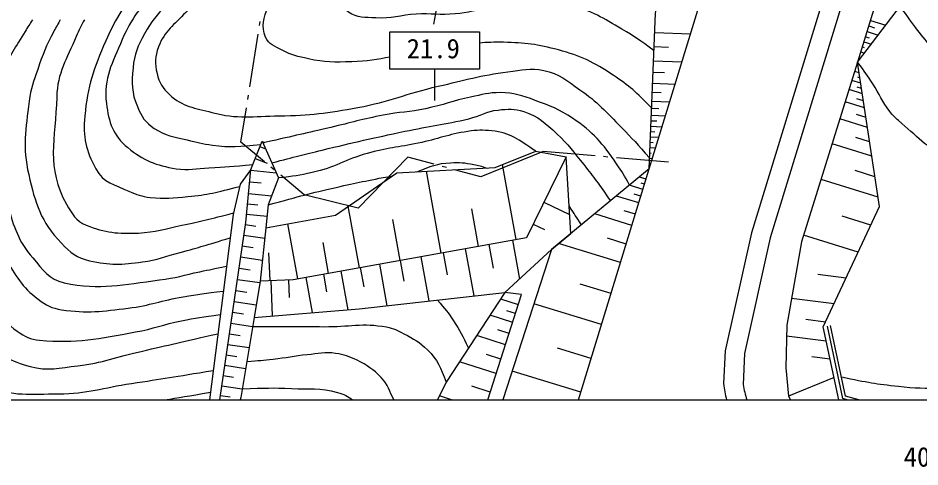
# Model space of a CAD drawing. Units: millimetres, scale not verified. Extents: x 40000 to 680000, y 20000 to 380760.
# Drawn here: x 381698 to 466256, y 198715 to 240773 of the extents above; entities that cross this region are included whole.
import ezdxf
from ezdxf.enums import TextEntityAlignment as Align

# ---------------------------------------------------------------- set-up
doc = ezdxf.new("R2010")
doc.units = ezdxf.units.MM
doc.header["$LTSCALE"] = 1000
for name, color, linetype, lineweight in [('M-BGD', 7, 'Continuous', 25), ('M-STR-STRC', 7, 'Continuous', 25), ('M-TTL-BAND', 7, 'Continuous', 25)]:
    doc.layers.add(name, color=color, linetype=linetype, lineweight=lineweight)
doc.styles.add('ＭＳ ゴシック', font='')
doc.styles.get('ＭＳ ゴシック').set_extended_font_data('MS Gothic')

msp = doc.modelspace()

# ---------------------------------------------------------------- linework, layer by layer
at = {"layer": 'M-BGD'}
for p, q in [((404325, 240064), (404388, 240459)), ((461619, 240555), (463053, 240115)), ((441392, 239420), (444742, 239285)), ((461297, 239506), (462346, 239183)), ((461458, 240031), (461983, 239869)), ((403416, 234336), (404200, 239274)), ((461003, 238550), (461702, 238335)), ((461150, 239028), (461499, 238920)), ((441338, 238093), (442666, 238039)), ((460856, 238072), (461031, 238018)), ((441285, 236766), (443939, 236658)), ((460709, 237594), (461058, 237487)), ((441242, 235714), (442294, 235671)), ((460564, 235650), (460147, 235780)), ((460638, 235155), (460430, 235220)), ((441200, 234662), (443303, 234577)), ((460713, 234661), (459878, 234922)), ((460787, 234166), (460370, 234297)), ((403228, 233151), (403290, 233546)), ((441166, 233829), (441999, 233795)), ((460862, 233672), (459610, 234063)), ((441132, 232995), (442799, 232928)), ((461057, 232375), (459258, 232937)), ((460960, 233024), (460334, 233219)), ((402590, 229132), (403102, 232360)), ((441106, 232335), (441766, 232308)), ((461198, 231443), (460298, 231724)), ((441058, 231151), (441581, 231130)), ((441079, 231674), (442400, 231621)), ((461338, 230511), (458753, 231319)), ((441016, 230128), (441409, 230112)), ((441036, 230628), (442083, 230585)), ((404565, 229201), (404823, 229099)), ((440996, 229629), (441781, 229597)), ((461540, 229172), (460247, 229576)), ((404793, 227314), (402590, 229132)), ((404381, 228736), (404897, 228532)), ((440956, 228629), (441479, 228608)), ((440976, 229129), (441237, 229118)), ((461742, 227832), (458026, 228994)), ((403944, 227628), (405052, 227190)), ((418244, 227746), (413589, 222976)), ((420698, 227083), (418244, 227746)), ((430926, 228280), (425082, 225898)), ((433076, 227757), (429378, 220192)), ((435805, 227858), (430926, 228280)), ((437000, 227754), (436602, 227789)), ((442676, 227263), (437797, 227685)), ((440915, 227630), (441177, 227620)), ((440935, 228130), (441066, 228124)), ((405719, 226550), (405410, 226805)), ((421856, 226770), (421470, 226874)), ((428394, 220015), (427129, 227043)), ((434242, 205000), (440875, 226631)), ((403523, 226515), (405894, 226283)), ((408539, 224224), (406336, 226041)), ((421366, 218751), (419986, 226421)), ((425082, 225898), (422628, 226561)), ((440582, 225675), (439949, 225869)), ((462032, 225907), (460174, 226488)), ((403417, 225429), (404503, 225322)), ((440288, 224719), (439023, 225107)), ((440435, 225197), (440119, 225294)), ((462322, 223982), (456981, 225651)), ((403310, 224342), (405483, 224129)), ((413589, 222976), (408539, 224224)), ((439900, 223453), (437798, 224098)), ((440094, 224086), (439462, 224280)), ((403215, 223375), (404182, 223280)), ((431003, 223515), (433407, 222369)), ((403120, 222408), (405054, 222219)), ((413696, 217370), (412659, 223133)), ((424880, 219383), (424248, 222897)), ((439256, 221351), (435761, 222422)), ((439578, 222402), (438527, 222724)), ((417531, 218060), (416841, 221896)), ((461645, 221374), (458975, 222209)), ((403013, 221421), (403996, 221278)), ((407933, 216333), (407006, 221484)), ((430006, 221477), (431048, 220962)), ((402869, 220439), (404834, 220151)), ((428044, 219952), (428700, 216306)), ((438720, 219603), (436973, 220139)), ((460462, 218839), (455352, 220436)), ((402720, 219419), (403740, 219270)), ((410815, 216852), (410296, 219733)), ((423620, 219156), (424416, 214732)), ((425832, 219554), (426230, 217342)), ((438184, 217856), (432377, 219637)), ((402570, 218399), (404610, 218100)), ((405325, 216168), (405221, 218783)), ((419473, 218410), (420220, 214264)), ((421547, 218783), (421920, 216710)), ((402416, 217344), (403470, 217190)), ((413781, 217386), (414106, 215579)), ((415588, 217711), (416287, 213825)), ((417531, 218060), (417880, 216117)), ((408680, 216468), (409273, 213173)), ((410327, 216764), (410624, 215117)), ((411974, 217060), (412625, 213447)), ((459329, 216413), (456673, 216748)), ((402261, 216290), (404370, 215981)), ((405395, 216171), (405527, 212867)), ((407046, 216237), (407112, 214585)), ((437294, 214952), (434390, 215843)), ((402109, 215254), (403145, 215102)), ((425736, 205000), (428911, 214870)), ((428911, 214870), (427351, 215059)), ((401958, 214218), (404029, 213915)), ((428604, 213918), (426951, 214450)), ((436403, 212049), (430067, 213991)), ((458197, 213987), (454220, 214488)), ((401809, 213202), (402825, 213053)), ((428338, 213091), (427512, 213357)), ((428073, 212264), (425961, 212943)), ((457405, 212291), (455548, 212525)), ((401660, 212185), (403693, 211887)), ((427733, 211208), (426677, 211548)), ((401514, 211188), (402511, 211042)), ((427393, 210152), (424697, 211020)), ((457476, 210497), (453752, 210966)), ((401368, 210191), (403362, 209899)), ((435432, 208881), (432264, 209852)), ((401224, 209213), (402202, 209070)), ((426960, 208804), (425612, 209238)), ((457838, 208803), (456119, 209019)), ((401081, 208236), (403037, 207949)), ((426526, 207456), (423083, 208563)), ((400941, 207277), (401900, 207136)), ((434461, 205713), (428030, 207685)), ((458200, 207109), (453944, 205347)), ((400800, 206318), (402718, 206037)), ((425972, 205735), (424251, 206288)), ((400667, 205408), (401577, 205274)), ((422351, 205000), (421209, 205368))]:
    msp.add_line(p, q, dxfattribs=at)
for points in [[(460415, 236639), (465431, 243248), (470942, 252102), (476585, 261222), (480231, 271888), (482059, 278228)], [(471629, 274596), (471897, 273976), (460415, 236639)], [(465529, 269821), (450449, 220663), (447994, 209588), (447848, 206519)], [(465529, 269821), (467283, 269283), (452225, 220195), (449820, 209344), (449681, 206432)], [(440875, 226631), (441465, 241232), (445034, 256024), (425678, 261892), (405874, 266267)], [(440875, 226631), (448046, 250097), (450303, 259652)], [(460415, 236639), (455157, 219815), (453780, 211989), (453671, 208013), (453944, 205347), (454108, 205000)], [(458651, 205000), (457190, 211831), (462454, 223107), (460415, 236639)], [(400607, 205000), (403044, 221630), (403529, 226579), (404581, 229242)], [(404581, 229242), (406110, 225796), (405164, 223280), (404938, 221104), (404395, 216131), (403833, 212729), (402584, 205231), (402529, 205000)], [(404938, 221104), (411450, 222299), (417213, 226276), (426429, 226758), (430239, 228309), (433076, 227757)], [(403833, 212729), (413673, 213533), (427351, 215059), (431715, 219092), (433517, 220575), (433076, 227757)], [(440875, 226631), (431715, 219092), (427163, 205000)], [(403529, 226579), (402521, 225224), (401862, 222358), (399641, 205000)], [(429378, 220192), (407500, 216255), (404395, 216131)], [(427351, 215059), (421828, 206653), (421032, 205000)], [(459442, 205000), (459035, 205119), (457581, 211914)], [(460514, 205000), (459290, 205357), (457874, 211977)]]:
    msp.add_lwpolyline(points, dxfattribs=at)
for centre, radius, start, end in [((462829, 208366), 15094, 187.02691, 192.88444), ((464187, 209013), 14733, 190.09039, 195.80677)]:
    msp.add_arc(centre, radius, start, end, dxfattribs=at)
for points, knots in [([(410523, 265279), (409729, 263316), (409402, 262726), (408585, 261139), (406484, 257059), (404710, 255105), (401897, 251479), (400640, 249859), (399715, 249139), (398331, 247626), (396873, 246034), (395942, 245236), (394614, 243534), (393237, 241770), (392336, 240810), (391465, 238749), (390530, 236536), (389695, 235164), (389983, 232779), (390199, 230991), (390604, 229774), (391994, 228630), (393482, 227407), (394614, 226973), (396514, 226655), (397701, 226456), (398392, 226694), (399595, 226750), (401206, 226825), (401732, 226876), (403713, 227042)], [0, 0, 0, 0, 1, 1, 1, 2, 2, 2, 3, 3, 3, 4, 4, 4, 5, 5, 5, 6, 6, 6, 7, 7, 7, 8, 8, 8, 9, 9, 9, 10, 10, 10, 10]), ([(413261, 264626), (411573, 261974), (411058, 261182), (409887, 258844), (408793, 256659), (408669, 255193), (407408, 253100), (406395, 251418), (405621, 250588), (404221, 249211), (402546, 247563), (401209, 247114), (399405, 245609), (397842, 244305), (396976, 243545), (395612, 242034), (394718, 241044), (394199, 240476), (393559, 239306), (392924, 238147), (392588, 237417), (392478, 236100), (392359, 234687), (392323, 233794), (392886, 232492), (393289, 231559), (393610, 230974), (394465, 230425), (395537, 229737), (396312, 229675), (397545, 229356), (398461, 229119), (398981, 229000), (399917, 228867), (401672, 228618), (402387, 228753), (404453, 228918)], [0, 0, 0, 0, 1, 1, 1, 2, 2, 2, 3, 3, 3, 4, 4, 4, 5, 5, 5, 6, 6, 6, 7, 7, 7, 8, 8, 8, 9, 9, 9, 10, 10, 10, 11, 11, 11, 12, 12, 12, 12]), ([(416309, 263962), (415353, 262390), (415099, 261943), (414382, 260616), (413365, 258733), (412965, 257592), (412006, 255680), (411338, 254348), (411103, 253506), (410204, 252317), (408659, 250272), (407237, 249636), (405306, 247951), (403426, 246311), (402358, 245410), (400447, 243806), (399274, 242820), (398463, 242431), (397423, 241305), (396331, 240123), (395443, 239577), (394868, 238074), (394517, 237159), (394492, 236520), (394731, 235570), (394950, 234702), (395235, 234201), (395894, 233595), (397135, 232453), (398248, 232361), (399878, 231927), (402265, 231290), (403725, 231566), (406196, 231611), (409090, 231663), (410718, 231872), (413564, 232396), (416549, 232945), (418118, 233700), (421075, 234380), (423620, 234966), (425031, 235411), (427623, 235726), (428931, 235885), (429704, 236132), (430994, 235863), (432452, 235560), (433133, 234912), (434356, 234062), (436047, 232887), (436823, 231995), (438266, 230528), (439342, 229435), (439704, 229039), (440915, 227630)], [0, 0, 0, 0, 1, 1, 1, 2, 2, 2, 3, 3, 3, 4, 4, 4, 5, 5, 5, 6, 6, 6, 7, 7, 7, 8, 8, 8, 9, 9, 9, 10, 10, 10, 11, 11, 11, 12, 12, 12, 13, 13, 13, 14, 14, 14, 15, 15, 15, 16, 16, 16, 17, 17, 17, 18, 18, 18, 18]), ([(407272, 263200), (404021, 258099), (403217, 256610), (400230, 252663), (399666, 251918), (399325, 251519), (398768, 250769), (395280, 246058), (392305, 244002), (389926, 238646), (388762, 236026), (388231, 234431), (387953, 231578), (387762, 229614), (388064, 228374), (388994, 226633), (389683, 225343), (390771, 225152), (392100, 224543), (392833, 224207), (393281, 224062), (394082, 223965), (395453, 223798), (396241, 223929), (397616, 224049), (399541, 224217), (400250, 224439), (402469, 225000)], [0, 0, 0, 0, 1, 1, 1, 2, 2, 2, 3, 3, 3, 4, 4, 4, 5, 5, 5, 6, 6, 6, 7, 7, 7, 8, 8, 8, 9, 9, 9, 9]), ([(416551, 237114), (415475, 236900), (414382, 236722), (412981, 236677), (411392, 236626), (410472, 236602), (408921, 236953), (407929, 237178), (407341, 237280), (406447, 237765), (405767, 238133), (405189, 238279), (404895, 238994), (404471, 240026), (404780, 240779), (405120, 241842), (405654, 243511), (406380, 244271), (407287, 245771), (408141, 247181), (408793, 247857), (409735, 249210), (411578, 251854), (412922, 253150), (414410, 256009), (414959, 257064), (415081, 257744), (415650, 258788), (416744, 260798), (417556, 261419), (419417, 263275)], [0, 0, 0, 0, 1, 1, 1, 2, 2, 2, 3, 3, 3, 4, 4, 4, 5, 5, 5, 6, 6, 6, 7, 7, 7, 8, 8, 8, 9, 9, 9, 10, 10, 10, 10]), ([(441323, 237702), (439977, 238712), (439532, 239006), (438310, 239725), (436543, 240765), (435533, 241455), (433530, 241897), (431718, 242297), (430643, 242388), (428791, 242252), (426371, 242075), (425090, 241403), (422676, 241162), (421254, 241020), (420444, 241224), (419018, 241138), (417536, 241048), (416713, 240677), (415232, 240786), (414221, 240860), (413535, 240752), (412693, 241315), (412160, 241670), (411979, 242082), (411819, 242702), (411529, 243826), (411790, 244548), (412134, 245657), (412541, 246973), (412968, 247637), (413511, 248903), (414508, 251230), (415187, 252483), (416095, 254846), (416434, 255731), (416491, 256280), (416903, 257133), (417436, 258238), (417919, 258773), (418757, 259669), (419525, 260490), (420209, 260695), (420926, 261561), (421292, 262003), (421436, 262182), (421791, 262751)], [0, 0, 0, 0, 1, 1, 1, 2, 2, 2, 3, 3, 3, 4, 4, 4, 5, 5, 5, 6, 6, 6, 7, 7, 7, 8, 8, 8, 9, 9, 9, 10, 10, 10, 11, 11, 11, 12, 12, 12, 13, 13, 13, 14, 14, 14, 15, 15, 15, 15]), ([(368941, 259991), (370829, 259161), (371818, 258598), (373094, 257085), (374749, 255122), (374549, 253329), (375074, 250816), (375309, 249692), (375250, 249022), (375166, 247876), (374978, 245326), (374298, 243976), (373520, 241541), (372906, 239615), (372288, 238638), (371520, 236769), (370656, 234667), (370083, 233523), (369331, 231379), (368997, 230426), (368717, 229906), (368577, 228905), (368418, 227773), (368430, 227116), (368543, 225978), (368695, 224431), (369122, 223614), (369695, 222169), (371489, 217645), (372333, 214949), (375084, 210934), (376390, 209027), (376738, 207329), (378836, 206359), (381219, 205256), (382886, 205568), (385511, 205572), (388199, 205575), (389666, 206141), (392323, 206539), (395324, 206987), (396277, 207146), (399994, 207756)], [0, 0, 0, 0, 1, 1, 1, 2, 2, 2, 3, 3, 3, 4, 4, 4, 5, 5, 5, 6, 6, 6, 7, 7, 7, 8, 8, 8, 9, 9, 9, 10, 10, 10, 11, 11, 11, 12, 12, 12, 13, 13, 13, 14, 14, 14, 14]), ([(516564, 235831), (514111, 234554), (512650, 233724), (510097, 232379), (508019, 231285), (506840, 230700), (504762, 229605), (502543, 228436), (501460, 227416), (499093, 226586), (496916, 225822), (495585, 225642), (493280, 225542), (490963, 225441), (489637, 225578), (487362, 226031), (484625, 226577), (483179, 227275), (480602, 228346), (478590, 229182), (477498, 229754), (475632, 230877), (473545, 232134), (472486, 233028), (470645, 234623), (469361, 235736), (468738, 236468), (467612, 237740), (466254, 239274), (465839, 239878), (464394, 241882)], [0, 0, 0, 0, 1, 1, 1, 2, 2, 2, 3, 3, 3, 4, 4, 4, 5, 5, 5, 6, 6, 6, 7, 7, 7, 8, 8, 8, 9, 9, 9, 10, 10, 10, 10]), ([(375501, 240599), (374377, 238462), (373191, 236795), (372268, 234020), (371485, 231666), (371066, 230221), (371266, 227748), (371339, 226840), (371676, 226388), (371937, 225515), (372537, 223516), (372688, 222330), (373470, 220395), (375107, 216344), (375415, 213444), (378604, 210459), (379981, 209170), (381017, 208636), (382834, 208130), (384514, 207662), (385567, 207997), (387300, 208198), (389658, 208472), (390912, 209017), (393227, 209546), (396043, 210189), (396924, 210392), (400435, 211201)], [0, 0, 0, 0, 1, 1, 1, 2, 2, 2, 3, 3, 3, 4, 4, 4, 5, 5, 5, 6, 6, 6, 7, 7, 7, 8, 8, 8, 9, 9, 9, 9]), ([(377750, 240599), (377539, 240190), (377329, 239752), (377119, 239274), (375789, 236250), (374944, 234520), (374416, 231259), (374178, 229789), (374108, 228926), (374294, 227449), (374573, 225240), (375006, 224033), (375790, 221949), (377063, 218562), (377629, 216525), (379673, 213539), (380307, 212612), (380703, 212066), (381631, 211434), (382356, 210940), (382840, 210670), (383714, 210591), (387226, 210275), (389238, 210734), (392709, 211359), (394411, 211665), (395313, 212077), (397011, 212410), (398421, 212686), (398909, 212761), (400643, 212996)], [0, 0, 0, 0, 1, 1, 1, 2, 2, 2, 3, 3, 3, 4, 4, 4, 5, 5, 5, 6, 6, 6, 7, 7, 7, 8, 8, 8, 9, 9, 9, 10, 10, 10, 10]), ([(380912, 240599), (380262, 239753), (379621, 238818), (379001, 237686), (378180, 236189), (377765, 235298), (377328, 233647), (377061, 232642), (377094, 232037), (377066, 230997), (377021, 229345), (376935, 228386), (377285, 226771), (378035, 223307), (378770, 221375), (380525, 218296), (381479, 216622), (382047, 215589), (383583, 214426), (384333, 213859), (384850, 213582), (385780, 213445), (388199, 213088), (389612, 213287), (392037, 213591), (394077, 213847), (395162, 214324), (397189, 214660), (398651, 214903), (399146, 214974), (400945, 215190)], [0, 0, 0, 0, 1, 1, 1, 2, 2, 2, 3, 3, 3, 4, 4, 4, 5, 5, 5, 6, 6, 6, 7, 7, 7, 8, 8, 8, 9, 9, 9, 10, 10, 10, 10]), ([(383055, 240599), (382822, 240255), (382592, 239896), (382367, 239520), (381489, 238052), (380815, 237284), (380328, 235644), (379693, 233503), (379391, 232237), (379388, 230003), (379386, 228210), (379621, 226989), (380025, 225552)], [0, 0, 0, 0, 1, 1, 1, 2, 2, 2, 3, 3, 3, 4, 4, 4, 4]), ([(385662, 240599), (385462, 240266), (385258, 239909), (385042, 239511), (384325, 238188), (384026, 237388), (383545, 235963), (383159, 234822), (382894, 234180), (382741, 232985), (382400, 230321), (382112, 228730), (382699, 226109), (383305, 223398), (383833, 221691), (385760, 219690), (386605, 218813), (387208, 218287), (388399, 218028), (390292, 217616), (391439, 217646), (393357, 217920), (394775, 218123), (395529, 218449), (396913, 218820), (398749, 219312), (399341, 219501), (401584, 220184)], [0, 0, 0, 0, 1, 1, 1, 2, 2, 2, 3, 3, 3, 4, 4, 4, 5, 5, 5, 6, 6, 6, 7, 7, 7, 8, 8, 8, 9, 9, 9, 9]), ([(387914, 240599), (387653, 240125), (387403, 239613), (387162, 239046), (386252, 236900), (385398, 235697), (385327, 233366), (385207, 229434), (384284, 226746), (386247, 223337), (386773, 222425), (387113, 221760), (388092, 221371), (389889, 220656), (391056, 220537), (392988, 220632), (394598, 220712), (395472, 221037), (397051, 221359), (398959, 221748), (399589, 221920), (401899, 222518)], [0, 0, 0, 0, 1, 1, 1, 2, 2, 2, 3, 3, 3, 4, 4, 4, 5, 5, 5, 6, 6, 6, 7, 7, 7, 7]), ([(534278, 240421), (532330, 240046), (531162, 240045), (529266, 239405), (525191, 238028), (522994, 236985), (519152, 235052), (516514, 233725), (515142, 232781), (512546, 231373), (510034, 230011), (508547, 229391), (506090, 227934), (504300, 226872), (503486, 225946), (501602, 225064), (498026, 223390), (495744, 222797), (491801, 222592), (488883, 222440), (487245, 222937), (484369, 223454), (483479, 223614), (483018, 223866), (482135, 224057), (479119, 224708), (477362, 224772), (474386, 225587), (473480, 225835), (473068, 226234), (472190, 226568), (470909, 227055), (470088, 227060), (468858, 227662), (466821, 228660), (465969, 229714), (464236, 231177), (463887, 231471), (463719, 231670), (463427, 232021), (462665, 232937), (462492, 233629), (461833, 234621), (461300, 235423), (461112, 235688), (460415, 236639)], [0, 0, 0, 0, 1, 1, 1, 2, 2, 2, 3, 3, 3, 4, 4, 4, 5, 5, 5, 6, 6, 6, 7, 7, 7, 8, 8, 8, 9, 9, 9, 10, 10, 10, 11, 11, 11, 12, 12, 12, 13, 13, 13, 14, 14, 14, 15, 15, 15, 15]), ([(441106, 232335), (439615, 233859), (439042, 234394), (437500, 235426), (435667, 236652), (434498, 237209), (432368, 237784), (430401, 238315), (429239, 238458), (427202, 238498), (426358, 238514), (425632, 238487), (424951, 238431)], [0, 0, 0, 0, 1, 1, 1, 2, 2, 2, 3, 3, 3, 4, 4, 4, 4]), ([(439023, 225107), (438539, 226055), (438326, 226350), (437815, 227106), (436512, 229033), (435608, 230089), (433681, 231391), (432423, 232241), (431597, 232540), (430171, 233062), (428944, 233511), (428210, 233758), (426903, 233784), (425808, 233805), (425204, 233586), (424131, 233362), (422467, 233016), (421577, 232636), (419914, 232280), (418376, 231951), (417478, 231968), (415932, 231674), (414000, 231306), (412944, 230976), (411028, 230531), (408605, 229969), (407846, 229795), (404823, 229099)], [0, 0, 0, 0, 1, 1, 1, 2, 2, 2, 3, 3, 3, 4, 4, 4, 5, 5, 5, 6, 6, 6, 7, 7, 7, 8, 8, 8, 9, 9, 9, 9]), ([(405484, 227209), (407771, 227804), (408366, 227951), (410219, 228403), (413230, 229138), (414924, 229523), (417957, 230163), (420297, 230657), (421640, 230786), (423966, 231343), (425051, 231603), (425594, 232042), (426703, 232157), (427640, 232255), (428213, 232302), (429109, 232012), (430500, 231563), (431144, 230921), (432220, 229931), (433319, 228920), (433789, 228207), (434728, 227046), (435767, 225760), (436089, 225292), (437245, 223644)], [0, 0, 0, 0, 1, 1, 1, 2, 2, 2, 3, 3, 3, 4, 4, 4, 5, 5, 5, 6, 6, 6, 7, 7, 7, 8, 8, 8, 8]), ([(430239, 228309), (428611, 229362), (427884, 230032), (426123, 230207), (425248, 230294), (424742, 230277), (423873, 230148), (422026, 229876), (421047, 229438), (419222, 229048), (417359, 228650), (416272, 228613), (414440, 228094), (412385, 227513), (411364, 226747), (409276, 226296), (408052, 226032), (407583, 225944), (406110, 225796)], [0, 0, 0, 0, 1, 1, 1, 2, 2, 2, 3, 3, 3, 4, 4, 4, 5, 5, 5, 6, 6, 6, 6]), ([(419095, 226374), (420437, 226894), (420971, 227166), (422243, 227221), (423095, 227258), (423585, 227230), (424420, 227056), (424914, 226954), (425103, 226908), (425666, 226718)], [0, 0, 0, 0, 1, 1, 1, 2, 2, 2, 3, 3, 3, 3]), ([(405164, 223280), (408205, 224110), (409023, 224344), (411524, 224911), (413579, 225377), (414264, 225515), (416809, 225997)], [0, 0, 0, 0, 1, 1, 1, 2, 2, 2, 2]), ([(380745, 223144), (381312, 221242), (381686, 219911), (383074, 218299), (384033, 217185), (384589, 216266), (386029, 215969), (389452, 215261), (391505, 215803), (394974, 216232), (396467, 216416), (397273, 216699), (398746, 217006), (399712, 217207), (400015, 217271), (401218, 217526)], [0, 0, 0, 0, 1, 1, 1, 2, 2, 2, 3, 3, 3, 4, 4, 4, 5, 5, 5, 5]), ([(421029, 214354), (421769, 213483), (421993, 213203), (422527, 212406), (423160, 211460), (423336, 211070), (423929, 209851)], [0, 0, 0, 0, 1, 1, 1, 2, 2, 2, 2]), ([(403693, 211887), (406972, 211872), (407792, 211869), (410419, 211858), (412692, 211848), (414000, 212234), (416237, 211834), (416915, 211713), (417262, 211497), (417876, 211187), (418805, 210718), (419339, 210424), (420084, 209699), (421066, 208742), (421274, 208048), (421828, 206653)], [0, 0, 0, 0, 1, 1, 1, 2, 2, 2, 3, 3, 3, 4, 4, 4, 5, 5, 5, 5]), ([(416941, 205000), (416505, 205766), (416414, 206417), (415742, 207103), (414986, 207875), (414457, 208230), (413485, 208705), (412742, 209068), (412290, 209253), (411470, 209358), (410438, 209491), (409846, 209322), (408811, 209224), (407553, 209106), (406862, 208921), (405605, 208785), (404644, 208680), (404325, 208651), (403139, 208562)], [0, 0, 0, 0, 1, 1, 1, 2, 2, 2, 3, 3, 3, 4, 4, 4, 5, 5, 5, 6, 6, 6, 6]), ([(458906, 207153), (461372, 206630), (462138, 206509), (464233, 206274), (467242, 205935), (468957, 206213), (471983, 206103), (473761, 206038), (474832, 206391), (476533, 205869), (477261, 205646), (477748, 205342), (478246, 205000)], [0, 0, 0, 0, 1, 1, 1, 2, 2, 2, 3, 3, 3, 4, 4, 4, 4]), ([(402718, 206037), (404899, 206117), (405529, 206144), (407327, 206067), (409014, 205996), (410006, 206143), (411633, 205694), (412242, 205525), (412633, 205335), (413066, 205000)], [0, 0, 0, 0, 1, 1, 1, 2, 2, 2, 3, 3, 3, 3])]:
    msp.add_open_spline(points, degree=3, knots=knots, dxfattribs=at)
for points in [[(434516, 221397), (433937, 222284), (433937, 222284), (433358, 223171)], [(395432, 205000), (396784, 205220), (397622, 205358), (399732, 205712)]]:
    msp.add_open_spline(points, degree=3, dxfattribs=at)
at = {"layer": 'M-STR-STRC'}
for p, q in [((429023, 282599), (420638, 240214)), ((416551, 239489), (424951, 239489)), ((416551, 235989), (416551, 239489)), ((424951, 239489), (424951, 235989)), ((424951, 235989), (416551, 235989)), ((420751, 235989), (420751, 233058))]:
    msp.add_line(p, q, dxfattribs=at)
at = {"layer": 'M-TTL-BAND'}
msp.add_line((40000, 205000), (579000, 205000), dxfattribs=at)

# ---------------------------------------------------------------- texts
at = {"layer": 'M-STR-STRC', "style": 'ＭＳ ゴシック'}
msp.add_text('21.9', height=1833, dxfattribs=at).set_placement((418138, 236453), align=Align.BOTTOM_LEFT)
at = {"layer": 'M-TTL-BAND', "style": 'ＭＳ ゴシック'}
msp.add_text('400.0', height=1833, dxfattribs=at).set_placement((467844, 198195), align=Align.BOTTOM_CENTER)

doc.saveas('drawing.dxf')
